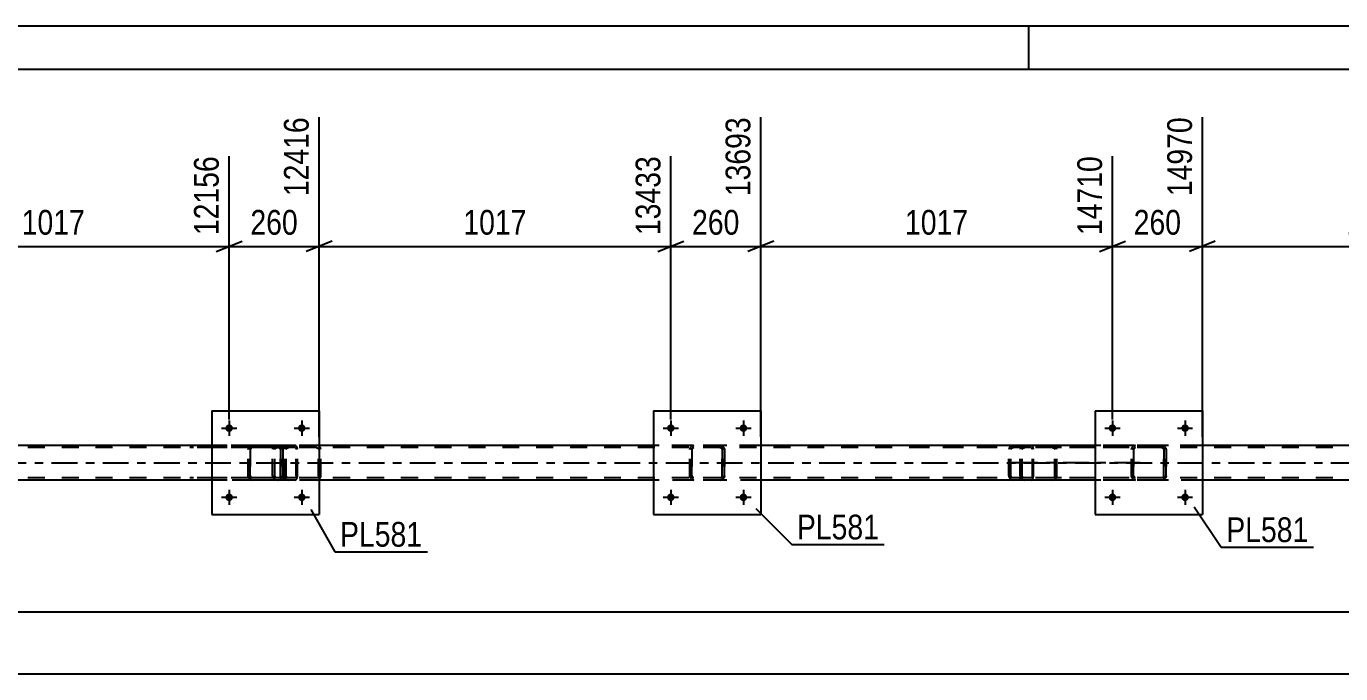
# Model space of a CAD drawing. Header units: millimetres. Extents: x 0 to 841, y 0 to 594.
# Drawn here: x 515 to 667.1, y 519.1 to 594 of the extents above; entities that cross this region are included whole.
import ezdxf

# ---------------------------------------------------------------- set-up
doc = ezdxf.new("R2010")
doc.units = ezdxf.units.MM
doc.linetypes.add('DXK_LINE_DOT2', pattern=[3.9198, 1.9599, -1.9599])
doc.linetypes.add('DXK_LINE_DOT3', pattern=[5.9187, 2.979, -0.9799, 0.9799, -0.9799])
doc.styles.add('Arial Narrow', font='ARIALN.TTF', dxfattribs={"height": 0.2})

# ---------------------------------------------------------------- blocks, each defined once
blk = doc.blocks.new('Unknown-103655156-1133')
at = {"color": 5, "linetype": 'Continuous'}
for p, q in [((841, 594), (0, 594)), ((631, 589), (631, 594)), ((836, 589), (5, 589))]:
    blk.add_line(p, q, dxfattribs=at)
blk = doc.blocks.new('Part-103655156-3041 - 2883')
at = {"color": 2, "linetype": 'Continuous'}
for p, q in [((638.67, 549.53), (638.67, 537.53)), ((638.67, 549.53), (651.07, 549.53)), ((651.07, 549.53), (651.07, 537.53)), ((638.67, 537.53), (651.07, 537.53))]:
    blk.add_line(p, q, dxfattribs=at)
blk = doc.blocks.new('Part-103655156-2928 - 2883')
at = {"color": 7, "linetype": 'DXK_LINE_DOT2'}
for p, q in [((544.9, 545.24), (544.86, 545.05)), ((544.86, 542.01), (544.86, 545.05)), ((545.12, 545.05), (545.14, 545.14)), ((545.12, 542.01), (545.12, 545.05)), ((545.14, 545.14), (545.19, 545.22)), ((545.37, 545.53), (545.18, 545.49)), ((545.19, 545.22), (545.27, 545.27)), ((545.27, 545.27), (545.37, 545.29)), ((560.36, 545.53), (545.37, 545.53)), ((560.36, 545.29), (545.37, 545.29)), ((548.8, 545.49), (548.61, 545.53)), ((548.61, 545.29), (548.7, 545.27)), ((548.7, 545.27), (548.79, 545.22)), ((548.79, 545.22), (548.84, 545.14)), ((548.84, 545.14), (548.86, 545.05)), ((548.86, 542.01), (548.86, 545.05)), ((549.08, 545.22), (549.08, 545.24)), ((549.12, 545.05), (549.08, 545.22)), ((549.12, 542.01), (549.12, 545.05)), ((544.86, 542.01), (544.9, 541.83)), ((545.14, 541.92), (545.12, 542.01)), ((545.19, 541.84), (545.14, 541.92)), ((545.18, 541.57), (545.37, 541.53)), ((545.27, 541.79), (545.19, 541.84)), ((545.37, 541.77), (545.27, 541.79)), ((560.36, 541.77), (545.37, 541.77)), ((560.36, 541.53), (545.37, 541.53)), ((548.7, 541.79), (548.61, 541.77)), ((548.61, 541.53), (548.8, 541.57)), ((548.79, 541.84), (548.7, 541.79)), ((548.84, 541.92), (548.79, 541.84)), ((548.86, 542.01), (548.84, 541.92)), ((549.08, 541.83), (549.12, 542.01))]:
    blk.add_line(p, q, dxfattribs=at)
for centre, start, end in [((545.35, 545.03), 110.7583, 155.68), ((548.63, 545.03), 24.3199, 69.2417), ((545.35, 542.03), 204.3199, 249.2417), ((548.63, 542.03), 290.7583, 335.68)]:
    blk.add_arc(centre, 0.496, start, end, dxfattribs=at)
blk = doc.blocks.new('Part-103655156-3048 - 2883')
at = {"color": 7, "linetype": 'DXK_LINE_DOT2'}
for p, q in [((591.79, 545.05), (591.83, 545.23)), ((591.83, 545.23), (591.79, 545.05)), ((591.79, 542.01), (591.79, 545.05)), ((591.79, 545.05), (591.79, 545.05)), ((591.79, 542.01), (591.79, 545.05)), ((592.03, 545.05), (592.05, 545.14)), ((592.05, 545.14), (592.03, 545.05)), ((592.03, 542.01), (592.03, 545.05)), ((592.03, 545.05), (592.03, 545.05)), ((592.03, 545.05), (592.03, 542.01)), ((592.05, 545.14), (592.1, 545.22)), ((592.1, 545.22), (592.05, 545.14)), ((592.09, 545.49), (592.27, 545.53)), ((592.27, 545.53), (592.09, 545.49)), ((592.1, 545.22), (592.18, 545.27)), ((592.18, 545.27), (592.1, 545.22)), ((592.27, 545.29), (592.18, 545.27)), ((595.31, 545.53), (592.27, 545.53)), ((595.31, 545.29), (592.27, 545.29)), ((595.31, 545.53), (595.5, 545.49)), ((595.5, 545.49), (595.31, 545.53)), ((595.31, 545.29), (595.41, 545.27)), ((595.41, 545.27), (595.48, 545.22)), ((595.48, 545.22), (595.41, 545.27)), ((595.48, 545.22), (595.54, 545.14)), ((595.54, 545.14), (595.48, 545.22)), ((595.54, 545.14), (595.55, 545.05)), ((595.55, 545.05), (595.54, 545.14)), ((595.55, 542.01), (595.55, 545.05)), ((595.55, 545.05), (595.55, 545.05)), ((595.55, 545.05), (595.55, 542.01)), ((595.76, 545.23), (595.79, 545.05)), ((595.79, 545.05), (595.76, 545.23)), ((595.79, 542.01), (595.79, 545.05)), ((595.79, 545.05), (595.79, 545.05)), ((595.79, 545.05), (595.79, 542.01)), ((591.79, 542.01), (591.79, 542.01)), ((591.83, 541.83), (591.79, 542.01)), ((591.79, 542.01), (591.83, 541.83)), ((592.03, 542.01), (592.03, 542.01)), ((592.05, 541.92), (592.03, 542.01)), ((592.03, 542.01), (592.05, 541.92)), ((592.1, 541.84), (592.05, 541.92)), ((592.05, 541.92), (592.1, 541.84)), ((592.27, 541.53), (592.09, 541.57)), ((592.09, 541.57), (592.27, 541.53)), ((592.18, 541.79), (592.1, 541.84)), ((592.1, 541.84), (592.18, 541.79)), ((592.27, 541.77), (592.18, 541.79)), ((595.31, 541.77), (592.27, 541.77)), ((595.31, 541.53), (592.27, 541.53)), ((595.41, 541.79), (595.31, 541.77)), ((595.5, 541.57), (595.31, 541.53)), ((595.31, 541.53), (595.5, 541.57)), ((595.48, 541.84), (595.41, 541.79)), ((595.41, 541.79), (595.48, 541.84)), ((595.54, 541.92), (595.48, 541.84)), ((595.48, 541.84), (595.54, 541.92)), ((595.55, 542.01), (595.54, 541.92)), ((595.54, 541.92), (595.55, 542.01)), ((595.55, 542.01), (595.55, 542.01)), ((595.79, 542.01), (595.76, 541.83)), ((595.76, 541.83), (595.79, 542.01)), ((595.79, 542.01), (595.79, 542.01))]:
    blk.add_line(p, q, dxfattribs=at)
at = {"color": 7, "linetype": 'DXK_LINE_DOT3'}
blk.add_line((593.79, 543.53), (593.79, 543.53), dxfattribs=at)
at = {"color": 7, "linetype": 'DXK_LINE_DOT2'}
for centre, start, end in [((592.27, 545.05), 112.5, 157.5), ((592.27, 545.05), 112.5, 157.5), ((595.31, 545.05), 22.5, 67.5), ((595.31, 545.05), 22.5, 67.5), ((592.27, 542.01), 202.5, 247.5), ((592.27, 542.01), 202.5, 247.5), ((595.31, 542.01), 292.5, 337.5), ((595.31, 542.01), 292.5, 337.5)]:
    blk.add_arc(centre, 0.48, start, end, dxfattribs=at)
blk = doc.blocks.new('Part-103655156-2920 - 2883')
at = {"color": 7, "linetype": 'DXK_LINE_DOT2'}
for p, q in [((752.38, 545.29), (109.59, 545.29)), ((752.38, 545.53), (127.87, 545.53)), ((548.91, 545.53), (536.51, 545.53)), ((599.99, 545.53), (587.59, 545.53)), ((651.07, 545.53), (638.67, 545.53)), ((752.38, 541.77), (109.59, 541.77)), ((748.56, 541.53), (127.87, 541.53)), ((548.91, 541.53), (536.51, 541.53)), ((599.99, 541.53), (587.59, 541.53)), ((651.07, 541.53), (638.67, 541.53))]:
    blk.add_line(p, q, dxfattribs=at)
at = {"color": 2, "linetype": 'Continuous'}
for p, q in [((536.51, 545.53), (497.83, 545.53)), ((587.59, 545.53), (548.91, 545.53)), ((638.67, 545.53), (599.99, 545.53)), ((689.75, 545.53), (651.07, 545.53)), ((536.51, 541.53), (497.83, 541.53)), ((587.59, 541.53), (548.91, 541.53)), ((638.67, 541.53), (599.99, 541.53)), ((689.75, 541.53), (651.07, 541.53))]:
    blk.add_line(p, q, dxfattribs=at)
at = {"color": 7, "linetype": 'DXK_LINE_DOT3'}
blk.add_line((109.59, 543.53), (752.38, 543.53), dxfattribs=at)
blk = doc.blocks.new('Part-103655156-2939 - 2883')
at = {"color": 7, "linetype": 'DXK_LINE_DOT2'}
for p, q in [((546.14, 545.53), (533.98, 545.53)), ((546.14, 545.29), (533.98, 545.29)), ((543.58, 545.24), (543.54, 545.05)), ((543.54, 542.01), (543.54, 545.05)), ((543.79, 545.05), (543.81, 545.14)), ((543.79, 542.01), (543.79, 545.05)), ((543.81, 545.14), (543.87, 545.22)), ((544.05, 545.53), (543.85, 545.49)), ((543.87, 545.22), (543.95, 545.27)), ((543.95, 545.27), (544.05, 545.29)), ((544.86, 545.29), (544.86, 545.53)), ((546.24, 545.49), (546.14, 545.53)), ((546.14, 545.29), (546.19, 545.27)), ((546.19, 545.27), (546.23, 545.22)), ((546.23, 545.22), (546.26, 545.14)), ((546.33, 545.39), (546.24, 545.49)), ((546.26, 545.14), (546.27, 545.05)), ((546.27, 542.01), (546.27, 545.05)), ((546.39, 545.24), (546.33, 545.39)), ((546.41, 545.05), (546.39, 545.24)), ((546.41, 542.01), (546.41, 545.05)), ((546.14, 541.77), (533.98, 541.77)), ((546.14, 541.53), (533.98, 541.53)), ((543.54, 542.01), (543.58, 541.83)), ((543.81, 541.92), (543.79, 542.01)), ((543.87, 541.84), (543.81, 541.92)), ((543.85, 541.57), (544.05, 541.53)), ((543.95, 541.79), (543.87, 541.84)), ((544.05, 541.77), (543.95, 541.79)), ((544.86, 541.53), (544.86, 541.77)), ((546.19, 541.79), (546.14, 541.77)), ((546.14, 541.53), (546.24, 541.57)), ((546.23, 541.84), (546.19, 541.79)), ((546.26, 541.92), (546.23, 541.84)), ((546.24, 541.57), (546.33, 541.67)), ((546.27, 542.01), (546.26, 541.92)), ((546.33, 541.67), (546.39, 541.83)), ((546.39, 541.83), (546.41, 542.01))]:
    blk.add_line(p, q, dxfattribs=at)
for centre, start, end in [((544.03, 545.04), 111.1941, 156.1506), ((544.03, 542.03), 203.8494, 248.8059)]:
    blk.add_arc(centre, 0.492, start, end, dxfattribs=at)
blk = doc.blocks.new('Part-103655156-2940 - 2883')
at = {"color": 7, "linetype": 'DXK_LINE_DOT2'}
for p, q in [((631.27, 545.53), (619.11, 545.53)), ((631.27, 545.29), (619.11, 545.29)), ((628.71, 545.22), (628.68, 545.05)), ((628.68, 542.01), (628.68, 545.05)), ((628.71, 545.24), (628.71, 545.22)), ((628.93, 545.05), (628.95, 545.14)), ((628.93, 542.01), (628.93, 545.05)), ((628.95, 545.14), (629, 545.22)), ((629.18, 545.53), (628.99, 545.49)), ((629, 545.22), (629.08, 545.27)), ((629.08, 545.27), (629.18, 545.29)), ((629.99, 545.29), (629.99, 545.53)), ((631.37, 545.49), (631.27, 545.53)), ((631.27, 545.29), (631.32, 545.27)), ((631.32, 545.27), (631.37, 545.22)), ((631.46, 545.39), (631.37, 545.49)), ((631.37, 545.22), (631.4, 545.14)), ((631.4, 545.14), (631.41, 545.05)), ((631.41, 542.01), (631.41, 545.05)), ((631.52, 545.24), (631.46, 545.39)), ((631.54, 545.05), (631.52, 545.24)), ((631.54, 542.01), (631.54, 545.05)), ((631.27, 541.77), (619.11, 541.77)), ((631.27, 541.53), (619.11, 541.53)), ((628.68, 542.01), (628.71, 541.83)), ((628.95, 541.92), (628.93, 542.01)), ((629, 541.84), (628.95, 541.92)), ((628.99, 541.57), (629.18, 541.53)), ((629.08, 541.79), (629, 541.84)), ((629.18, 541.77), (629.08, 541.79)), ((629.99, 541.53), (629.99, 541.77)), ((631.32, 541.79), (631.27, 541.77)), ((631.27, 541.53), (631.37, 541.57)), ((631.37, 541.84), (631.32, 541.79)), ((631.4, 541.92), (631.37, 541.84)), ((631.37, 541.57), (631.46, 541.67)), ((631.41, 542.01), (631.4, 541.92)), ((631.46, 541.67), (631.52, 541.83)), ((631.52, 541.83), (631.54, 542.01))]:
    blk.add_line(p, q, dxfattribs=at)
for centre, start, end in [((629.16, 545.04), 111.1941, 156.1506), ((629.16, 542.03), 203.8494, 248.8059)]:
    blk.add_arc(centre, 0.492, start, end, dxfattribs=at)
blk = doc.blocks.new('Part-103655156-2961 - 2883')
at = {"color": 7, "linetype": 'DXK_LINE_DOT2'}
for p, q in [((630.03, 545.22), (629.99, 545.05)), ((629.99, 542.01), (629.99, 545.05)), ((630.03, 545.24), (630.03, 545.22)), ((630.25, 545.05), (630.27, 545.14)), ((630.25, 542.01), (630.25, 545.05)), ((630.27, 545.14), (630.32, 545.22)), ((630.51, 545.53), (630.31, 545.49)), ((630.32, 545.22), (630.41, 545.27)), ((630.41, 545.27), (630.51, 545.29)), ((645.49, 545.53), (630.51, 545.53)), ((645.49, 545.29), (630.51, 545.29)), ((633.94, 545.49), (633.74, 545.53)), ((633.74, 545.29), (633.84, 545.27)), ((633.84, 545.27), (633.92, 545.22)), ((633.92, 545.22), (633.98, 545.14)), ((633.98, 545.14), (634, 545.05)), ((634, 542.01), (634, 545.05)), ((634.22, 545.22), (634.21, 545.24)), ((634.25, 545.05), (634.22, 545.22)), ((634.25, 542.01), (634.25, 545.05)), ((629.99, 542.01), (630.03, 541.83)), ((630.27, 541.92), (630.25, 542.01)), ((630.32, 541.84), (630.27, 541.92)), ((630.31, 541.57), (630.51, 541.53)), ((630.41, 541.79), (630.32, 541.84)), ((630.51, 541.77), (630.41, 541.79)), ((645.49, 541.77), (630.51, 541.77)), ((645.49, 541.53), (630.51, 541.53)), ((633.84, 541.79), (633.74, 541.77)), ((633.74, 541.53), (633.94, 541.57)), ((633.92, 541.84), (633.84, 541.79)), ((633.98, 541.92), (633.92, 541.84)), ((634, 542.01), (633.98, 541.92)), ((634.21, 541.83), (634.25, 542.01))]:
    blk.add_line(p, q, dxfattribs=at)
at = {"color": 7, "linetype": 'DXK_LINE_DOT3'}
blk.add_line((643.88, 543.53), (628.7, 543.53), dxfattribs=at)
at = {"color": 7, "linetype": 'DXK_LINE_DOT2'}
for centre, start, end in [((630.49, 545.03), 110.7583, 155.68), ((633.76, 545.03), 24.3199, 69.2417), ((630.49, 542.03), 204.3199, 249.2417), ((633.76, 542.03), 290.7583, 335.68)]:
    blk.add_arc(centre, 0.496, start, end, dxfattribs=at)
blk = doc.blocks.new('Part-103655156-3016 - 2883')
at = {"color": 2, "linetype": 'Continuous'}
for p, q in [((536.51, 549.53), (536.51, 537.53)), ((536.51, 549.53), (548.91, 549.53)), ((548.91, 549.53), (548.91, 537.53)), ((536.51, 537.53), (548.91, 537.53))]:
    blk.add_line(p, q, dxfattribs=at)
blk = doc.blocks.new('Part-103655156-3017 - 2883')
at = {"color": 7, "linetype": 'DXK_LINE_DOT2'}
for p, q in [((540.71, 545.05), (540.75, 545.23)), ((540.75, 545.23), (540.71, 545.05)), ((540.71, 542.01), (540.71, 545.05)), ((540.71, 545.05), (540.71, 545.05)), ((540.71, 542.01), (540.71, 545.05)), ((540.95, 545.05), (540.97, 545.14)), ((540.97, 545.14), (540.95, 545.05)), ((540.95, 542.01), (540.95, 545.05)), ((540.95, 545.05), (540.95, 545.05)), ((540.95, 545.05), (540.95, 542.01)), ((540.97, 545.14), (541.02, 545.22)), ((541.02, 545.22), (540.97, 545.14)), ((541.01, 545.49), (541.19, 545.53)), ((541.19, 545.53), (541.01, 545.49)), ((541.02, 545.22), (541.1, 545.27)), ((541.1, 545.27), (541.02, 545.22)), ((541.19, 545.29), (541.1, 545.27)), ((544.23, 545.53), (541.19, 545.53)), ((544.23, 545.29), (541.19, 545.29)), ((544.23, 545.53), (544.42, 545.49)), ((544.42, 545.49), (544.23, 545.53)), ((544.23, 545.29), (544.32, 545.27)), ((544.32, 545.27), (544.4, 545.22)), ((544.4, 545.22), (544.32, 545.27)), ((544.4, 545.22), (544.45, 545.14)), ((544.45, 545.14), (544.4, 545.22)), ((544.45, 545.14), (544.47, 545.05)), ((544.47, 545.05), (544.45, 545.14)), ((544.47, 542.01), (544.47, 545.05)), ((544.47, 545.05), (544.47, 545.05)), ((544.47, 545.05), (544.47, 542.01)), ((544.68, 545.23), (544.71, 545.05)), ((544.71, 545.05), (544.68, 545.23)), ((544.71, 542.01), (544.71, 545.05)), ((544.71, 545.05), (544.71, 545.05)), ((544.71, 545.05), (544.71, 542.01)), ((540.71, 542.01), (540.71, 542.01)), ((540.75, 541.83), (540.71, 542.01)), ((540.71, 542.01), (540.75, 541.83)), ((540.95, 542.01), (540.95, 542.01)), ((540.97, 541.92), (540.95, 542.01)), ((540.95, 542.01), (540.97, 541.92)), ((541.02, 541.84), (540.97, 541.92)), ((540.97, 541.92), (541.02, 541.84)), ((541.19, 541.53), (541.01, 541.57)), ((541.01, 541.57), (541.19, 541.53)), ((541.1, 541.79), (541.02, 541.84)), ((541.02, 541.84), (541.1, 541.79)), ((541.19, 541.77), (541.1, 541.79)), ((544.23, 541.77), (541.19, 541.77)), ((544.23, 541.53), (541.19, 541.53)), ((544.32, 541.79), (544.23, 541.77)), ((544.42, 541.57), (544.23, 541.53)), ((544.23, 541.53), (544.42, 541.57)), ((544.4, 541.84), (544.32, 541.79)), ((544.32, 541.79), (544.4, 541.84)), ((544.45, 541.92), (544.4, 541.84)), ((544.4, 541.84), (544.45, 541.92)), ((544.47, 542.01), (544.45, 541.92)), ((544.45, 541.92), (544.47, 542.01)), ((544.47, 542.01), (544.47, 542.01)), ((544.71, 542.01), (544.68, 541.83)), ((544.68, 541.83), (544.71, 542.01)), ((544.71, 542.01), (544.71, 542.01))]:
    blk.add_line(p, q, dxfattribs=at)
at = {"color": 7, "linetype": 'DXK_LINE_DOT3'}
blk.add_line((542.71, 543.53), (542.71, 543.53), dxfattribs=at)
at = {"color": 7, "linetype": 'DXK_LINE_DOT2'}
for centre, start, end in [((541.19, 545.05), 112.5, 157.5), ((541.19, 545.05), 112.5, 157.5), ((544.23, 545.05), 22.5, 67.5), ((544.23, 545.05), 22.5, 67.5), ((541.19, 542.01), 202.5, 247.5), ((541.19, 542.01), 202.5, 247.5), ((544.23, 542.01), 292.5, 337.5), ((544.23, 542.01), 292.5, 337.5)]:
    blk.add_arc(centre, 0.48, start, end, dxfattribs=at)
blk = doc.blocks.new('Part-103655156-3042 - 2883')
at = {"color": 7, "linetype": 'DXK_LINE_DOT2'}
for p, q in [((642.87, 545.05), (642.91, 545.23)), ((642.91, 545.23), (642.87, 545.05)), ((642.87, 542.01), (642.87, 545.05)), ((642.87, 545.05), (642.87, 545.05)), ((642.87, 542.01), (642.87, 545.05)), ((643.11, 545.05), (643.13, 545.14)), ((643.13, 545.14), (643.11, 545.05)), ((643.11, 542.01), (643.11, 545.05)), ((643.11, 545.05), (643.11, 545.05)), ((643.11, 545.05), (643.11, 542.01)), ((643.13, 545.14), (643.18, 545.22)), ((643.18, 545.22), (643.13, 545.14)), ((643.17, 545.49), (643.35, 545.53)), ((643.35, 545.53), (643.17, 545.49)), ((643.18, 545.22), (643.26, 545.27)), ((643.26, 545.27), (643.18, 545.22)), ((643.35, 545.29), (643.26, 545.27)), ((646.39, 545.53), (643.35, 545.53)), ((646.39, 545.29), (643.35, 545.29)), ((646.39, 545.53), (646.58, 545.49)), ((646.58, 545.49), (646.39, 545.53)), ((646.39, 545.29), (646.49, 545.27)), ((646.49, 545.27), (646.56, 545.22)), ((646.56, 545.22), (646.49, 545.27)), ((646.56, 545.22), (646.62, 545.14)), ((646.62, 545.14), (646.56, 545.22)), ((646.62, 545.14), (646.63, 545.05)), ((646.63, 545.05), (646.62, 545.14)), ((646.63, 542.01), (646.63, 545.05)), ((646.63, 545.05), (646.63, 545.05)), ((646.63, 545.05), (646.63, 542.01)), ((646.84, 545.23), (646.87, 545.05)), ((646.87, 545.05), (646.84, 545.23)), ((646.87, 542.01), (646.87, 545.05)), ((646.87, 545.05), (646.87, 545.05)), ((646.87, 545.05), (646.87, 542.01)), ((642.87, 542.01), (642.87, 542.01)), ((642.91, 541.83), (642.87, 542.01)), ((642.87, 542.01), (642.91, 541.83)), ((643.11, 542.01), (643.11, 542.01)), ((643.13, 541.92), (643.11, 542.01)), ((643.11, 542.01), (643.13, 541.92)), ((643.18, 541.84), (643.13, 541.92)), ((643.13, 541.92), (643.18, 541.84)), ((643.35, 541.53), (643.17, 541.57)), ((643.17, 541.57), (643.35, 541.53)), ((643.26, 541.79), (643.18, 541.84)), ((643.18, 541.84), (643.26, 541.79)), ((643.35, 541.77), (643.26, 541.79)), ((646.39, 541.77), (643.35, 541.77)), ((646.39, 541.53), (643.35, 541.53)), ((646.49, 541.79), (646.39, 541.77)), ((646.58, 541.57), (646.39, 541.53)), ((646.39, 541.53), (646.58, 541.57)), ((646.56, 541.84), (646.49, 541.79)), ((646.49, 541.79), (646.56, 541.84)), ((646.62, 541.92), (646.56, 541.84)), ((646.56, 541.84), (646.62, 541.92)), ((646.63, 542.01), (646.62, 541.92)), ((646.62, 541.92), (646.63, 542.01)), ((646.63, 542.01), (646.63, 542.01)), ((646.87, 542.01), (646.84, 541.83)), ((646.84, 541.83), (646.87, 542.01)), ((646.87, 542.01), (646.87, 542.01))]:
    blk.add_line(p, q, dxfattribs=at)
at = {"color": 7, "linetype": 'DXK_LINE_DOT3'}
blk.add_line((644.87, 543.53), (644.87, 543.53), dxfattribs=at)
at = {"color": 7, "linetype": 'DXK_LINE_DOT2'}
for centre, start, end in [((643.35, 545.05), 112.5, 157.5), ((643.35, 545.05), 112.5, 157.5), ((646.39, 545.05), 22.5, 67.5), ((646.39, 545.05), 22.5, 67.5), ((643.35, 542.01), 202.5, 247.5), ((643.35, 542.01), 202.5, 247.5), ((646.39, 542.01), 292.5, 337.5), ((646.39, 542.01), 292.5, 337.5)]:
    blk.add_arc(centre, 0.48, start, end, dxfattribs=at)
blk = doc.blocks.new('Part-103655156-3047 - 2883')
at = {"color": 2, "linetype": 'Continuous'}
for p, q in [((587.59, 549.53), (587.59, 537.53)), ((587.59, 549.53), (599.99, 549.53)), ((599.99, 549.53), (599.99, 537.53)), ((587.59, 537.53), (599.99, 537.53))]:
    blk.add_line(p, q, dxfattribs=at)
blk = doc.blocks.new('Bolt-103655156-3085 - 2883')
at = {"linetype": 'Continuous'}
for points in [[(641.11, 547.53, -1), (640.23, 547.53, -1)], [(649.51, 547.53, -1), (648.63, 547.53, -1)]]:
    blk.add_hatch(color=1, dxfattribs=at).paths.add_polyline_path(points)
at = {"color": 1, "linetype": 'Continuous'}
for p, q in [((639.79, 547.53), (641.55, 547.53)), ((640.67, 548.41), (640.67, 546.65)), ((648.19, 547.53), (649.95, 547.53)), ((649.07, 548.41), (649.07, 546.65))]:
    blk.add_line(p, q, dxfattribs=at)
blk = doc.blocks.new('Bolt-103655156-3086 - 2883')
at = {"linetype": 'Continuous'}
for points in [[(641.11, 539.53, -1), (640.23, 539.53, -1)], [(649.51, 539.53, -1), (648.63, 539.53, -1)]]:
    blk.add_hatch(color=1, dxfattribs=at).paths.add_polyline_path(points)
at = {"color": 1, "linetype": 'Continuous'}
for p, q in [((640.67, 540.41), (640.67, 538.65)), ((649.07, 540.41), (649.07, 538.65)), ((639.79, 539.53), (641.55, 539.53)), ((648.19, 539.53), (649.95, 539.53))]:
    blk.add_line(p, q, dxfattribs=at)
blk = doc.blocks.new('Bolt-103655156-3087 - 2883')
at = {"linetype": 'Continuous'}
for points in [[(590.03, 547.53, -1), (589.15, 547.53, -1)], [(598.43, 547.53, -1), (597.55, 547.53, -1)]]:
    blk.add_hatch(color=1, dxfattribs=at).paths.add_polyline_path(points)
at = {"color": 1, "linetype": 'Continuous'}
for p, q in [((588.71, 547.53), (590.47, 547.53)), ((589.59, 548.41), (589.59, 546.65)), ((597.11, 547.53), (598.87, 547.53)), ((597.99, 548.41), (597.99, 546.65))]:
    blk.add_line(p, q, dxfattribs=at)
blk = doc.blocks.new('Bolt-103655156-3088 - 2883')
at = {"linetype": 'Continuous'}
for points in [[(590.03, 539.53, -1), (589.15, 539.53, -1)], [(598.43, 539.53, -1), (597.55, 539.53, -1)]]:
    blk.add_hatch(color=1, dxfattribs=at).paths.add_polyline_path(points)
at = {"color": 1, "linetype": 'Continuous'}
for p, q in [((589.59, 540.41), (589.59, 538.65)), ((597.99, 540.41), (597.99, 538.65)), ((588.71, 539.53), (590.47, 539.53)), ((597.11, 539.53), (598.87, 539.53))]:
    blk.add_line(p, q, dxfattribs=at)
blk = doc.blocks.new('Bolt-103655156-3089 - 2883')
at = {"linetype": 'Continuous'}
for points in [[(538.95, 547.53, -1), (538.07, 547.53, -1)], [(547.35, 547.53, -1), (546.47, 547.53, -1)]]:
    blk.add_hatch(color=1, dxfattribs=at).paths.add_polyline_path(points)
at = {"color": 1, "linetype": 'Continuous'}
for p, q in [((537.63, 547.53), (539.39, 547.53)), ((538.51, 548.41), (538.51, 546.65)), ((546.03, 547.53), (547.79, 547.53)), ((546.91, 548.41), (546.91, 546.65))]:
    blk.add_line(p, q, dxfattribs=at)
blk = doc.blocks.new('Bolt-103655156-3090 - 2883')
at = {"linetype": 'Continuous'}
for points in [[(538.95, 539.53, -1), (538.07, 539.53, -1)], [(547.35, 539.53, -1), (546.47, 539.53, -1)]]:
    blk.add_hatch(color=1, dxfattribs=at).paths.add_polyline_path(points)
at = {"color": 1, "linetype": 'Continuous'}
for p, q in [((538.51, 540.41), (538.51, 538.65)), ((546.91, 540.41), (546.91, 538.65)), ((537.63, 539.53), (539.39, 539.53)), ((546.03, 539.53), (547.79, 539.53))]:
    blk.add_line(p, q, dxfattribs=at)
blk = doc.blocks.new('StraightDimension-103655156-3150 - 2883')
at = {"color": 7, "linetype": 'Continuous'}
for p, q in [((651.07, 546.53), (651.07, 583.5)), ((691.75, 548.53), (691.75, 579)), ((652.57, 569.15), (649.57, 567.95)), ((690.25, 567.95), (693.25, 569.15)), ((651.07, 568.55), (691.75, 568.55))]:
    blk.add_line(p, q, dxfattribs=at)
at = {"color": 0, "linetype": 'Continuous'}
blk.add_wipeout([(691.15, 579.6), (686.95, 579.6), (686.95, 569.25), (691.15, 569.25)], dxfattribs=at)
at = {"color": 0}
blk.add_wipeout([(675.67, 569.3), (675.67, 573.5), (667.16, 573.5), (667.16, 569.3)], dxfattribs=at)
at = {"color": 3, "linetype": 'Continuous', "style": 'Arial Narrow'}
blk.add_text('15987', height=2.863, rotation=90.0002, dxfattribs=at).set_placement((690.55, 569.85))
at = {"color": 3, "style": 'Arial Narrow'}
blk.add_text('1017', height=2.863, dxfattribs=at).set_placement((667.76, 569.9))
blk = doc.blocks.new('StraightDimension-103655156-3168 - 2883')
at = {"color": 7, "linetype": 'Continuous'}
for p, q in [((651.07, 546.53), (651.07, 583.5)), ((640.67, 548.53), (640.67, 579)), ((639.17, 567.95), (642.17, 569.15)), ((652.57, 569.15), (649.57, 567.95)), ((640.67, 568.55), (651.07, 568.55))]:
    blk.add_line(p, q, dxfattribs=at)
at = {"color": 0}
blk.add_wipeout([(649.22, 569.3), (649.22, 573.5), (642.53, 573.5), (642.53, 569.3)], dxfattribs=at)
at = {"color": 3, "style": 'Arial Narrow'}
blk.add_text('260', height=2.863, dxfattribs=at).set_placement((643.13, 569.9))
at = {"color": 0, "linetype": 'Continuous'}
blk.add_wipeout([(650.47, 584.1), (646.27, 584.1), (646.27, 573.75), (650.47, 573.75)], dxfattribs=at)
at = {"color": 3, "linetype": 'Continuous', "style": 'Arial Narrow'}
blk.add_text('14970', height=2.863, rotation=90.0002, dxfattribs=at).set_placement((649.87, 574.35))
blk = doc.blocks.new('StraightDimension-103655156-3186 - 2883')
at = {"color": 7, "linetype": 'Continuous'}
for p, q in [((599.99, 546.53), (599.99, 583.5)), ((640.67, 548.53), (640.67, 579)), ((601.49, 569.15), (598.49, 567.95)), ((639.17, 567.95), (642.17, 569.15)), ((599.99, 568.55), (640.67, 568.55))]:
    blk.add_line(p, q, dxfattribs=at)
at = {"color": 0, "linetype": 'Continuous'}
blk.add_wipeout([(640.07, 579.6), (635.87, 579.6), (635.87, 569.25), (640.07, 569.25)], dxfattribs=at)
at = {"color": 0}
blk.add_wipeout([(624.59, 569.3), (624.59, 573.5), (616.08, 573.5), (616.08, 569.3)], dxfattribs=at)
at = {"color": 3, "linetype": 'Continuous', "style": 'Arial Narrow'}
blk.add_text('14710', height=2.863, rotation=90.0002, dxfattribs=at).set_placement((639.47, 569.85))
at = {"color": 3, "style": 'Arial Narrow'}
blk.add_text('1017', height=2.863, dxfattribs=at).set_placement((616.68, 569.9))
blk = doc.blocks.new('StraightDimension-103655156-3204 - 2883')
at = {"color": 7, "linetype": 'Continuous'}
for p, q in [((599.99, 546.53), (599.99, 583.5)), ((589.59, 548.53), (589.59, 579)), ((588.09, 567.95), (591.09, 569.15)), ((601.49, 569.15), (598.49, 567.95)), ((589.59, 568.55), (599.99, 568.55))]:
    blk.add_line(p, q, dxfattribs=at)
at = {"color": 0}
blk.add_wipeout([(598.14, 569.3), (598.14, 573.5), (591.45, 573.5), (591.45, 569.3)], dxfattribs=at)
at = {"color": 3, "style": 'Arial Narrow'}
blk.add_text('260', height=2.863, dxfattribs=at).set_placement((592.05, 569.9))
at = {"color": 0, "linetype": 'Continuous'}
blk.add_wipeout([(599.39, 584.1), (595.19, 584.1), (595.19, 573.75), (599.39, 573.75)], dxfattribs=at)
at = {"color": 3, "linetype": 'Continuous', "style": 'Arial Narrow'}
blk.add_text('13693', height=2.863, rotation=90.0002, dxfattribs=at).set_placement((598.79, 574.35))
blk = doc.blocks.new('StraightDimension-103655156-3222 - 2883')
at = {"color": 7, "linetype": 'Continuous'}
for p, q in [((548.91, 546.53), (548.91, 583.5)), ((589.59, 548.53), (589.59, 579)), ((550.41, 569.15), (547.41, 567.95)), ((588.09, 567.95), (591.09, 569.15)), ((548.91, 568.55), (589.59, 568.55))]:
    blk.add_line(p, q, dxfattribs=at)
at = {"color": 0, "linetype": 'Continuous'}
blk.add_wipeout([(588.99, 579.6), (584.79, 579.6), (584.79, 569.25), (588.99, 569.25)], dxfattribs=at)
at = {"color": 0}
blk.add_wipeout([(573.51, 569.3), (573.51, 573.5), (565, 573.5), (565, 569.3)], dxfattribs=at)
at = {"color": 3, "linetype": 'Continuous', "style": 'Arial Narrow'}
blk.add_text('13433', height=2.863, rotation=90.0002, dxfattribs=at).set_placement((588.39, 569.85))
at = {"color": 3, "style": 'Arial Narrow'}
blk.add_text('1017', height=2.863, dxfattribs=at).set_placement((565.6, 569.9))
blk = doc.blocks.new('StraightDimension-103655156-3240 - 2883')
at = {"color": 7, "linetype": 'Continuous'}
for p, q in [((548.91, 546.53), (548.91, 583.5)), ((538.51, 548.53), (538.51, 579)), ((537.01, 567.95), (540.01, 569.15)), ((550.41, 569.15), (547.41, 567.95)), ((538.51, 568.55), (548.91, 568.55))]:
    blk.add_line(p, q, dxfattribs=at)
at = {"color": 0}
blk.add_wipeout([(547.06, 569.3), (547.06, 573.5), (540.37, 573.5), (540.37, 569.3)], dxfattribs=at)
at = {"color": 3, "style": 'Arial Narrow'}
blk.add_text('260', height=2.863, dxfattribs=at).set_placement((540.97, 569.9))
at = {"color": 0, "linetype": 'Continuous'}
blk.add_wipeout([(548.31, 584.1), (544.11, 584.1), (544.11, 573.75), (548.31, 573.75)], dxfattribs=at)
at = {"color": 3, "linetype": 'Continuous', "style": 'Arial Narrow'}
blk.add_text('12416', height=2.863, rotation=90.0002, dxfattribs=at).set_placement((547.71, 574.35))
blk = doc.blocks.new('StraightDimension-103655156-3258 - 2883')
at = {"color": 7, "linetype": 'Continuous'}
for p, q in [((497.83, 546.53), (497.83, 583.5)), ((538.51, 548.53), (538.51, 579)), ((499.33, 569.15), (496.33, 567.95)), ((537.01, 567.95), (540.01, 569.15)), ((497.83, 568.55), (538.51, 568.55))]:
    blk.add_line(p, q, dxfattribs=at)
at = {"color": 0, "linetype": 'Continuous'}
blk.add_wipeout([(537.91, 579.6), (533.71, 579.6), (533.71, 569.25), (537.91, 569.25)], dxfattribs=at)
at = {"color": 0}
blk.add_wipeout([(522.43, 569.3), (522.43, 573.5), (513.92, 573.5), (513.92, 569.3)], dxfattribs=at)
at = {"color": 3, "linetype": 'Continuous', "style": 'Arial Narrow'}
blk.add_text('12156', height=2.863, rotation=90.0002, dxfattribs=at).set_placement((537.31, 569.85))
at = {"color": 3, "style": 'Arial Narrow'}
blk.add_text('1017', height=2.863, dxfattribs=at).set_placement((514.52, 569.9))
blk = doc.blocks.new('StraightDimension-103655156-3615 - 2883')
at = {"color": 7, "linetype": 'Continuous'}
blk.add_line((67.67, 526.28), (752.38, 526.28), dxfattribs=at)
blk = doc.blocks.new('StraightDimension-103655156-3636 - 2883')
at = {"color": 7, "linetype": 'Continuous'}
blk.add_line((67.03, 519.13), (753.02, 519.13), dxfattribs=at)
blk = doc.blocks.new('Mark-103655156-3043 - 2883')
at = {"color": 0}
blk.add_wipeout([(613.68, 534.66), (613.68, 537.66), (604.18, 537.66), (604.18, 534.66)], dxfattribs=at)
blk.add_wipeout([(613.68, 534.66), (613.68, 537.66), (604.18, 537.66), (604.18, 534.66)], dxfattribs=at)
at = {"color": 30, "linetype": 'Continuous'}
for p, q in [((599.44, 538.22), (603.58, 534.06)), ((603.58, 534.06), (614.28, 534.06))]:
    blk.add_line(p, q, dxfattribs=at)
at = {"color": 3, "style": 'Arial Narrow'}
blk.add_text('PL581', height=2.863, dxfattribs=at).set_placement((604.18, 534.66))
blk = doc.blocks.new('Mark-103655156-3012 - 2883')
at = {"color": 0}
blk.add_wipeout([(560.85, 533.82), (560.85, 536.82), (551.34, 536.82), (551.34, 533.82)], dxfattribs=at)
blk.add_wipeout([(560.85, 533.82), (560.85, 536.82), (551.34, 536.82), (551.34, 533.82)], dxfattribs=at)
at = {"color": 30, "linetype": 'Continuous'}
for p, q in [((547.97, 538.14), (550.74, 533.22)), ((550.74, 533.22), (561.45, 533.22))]:
    blk.add_line(p, q, dxfattribs=at)
at = {"color": 3, "style": 'Arial Narrow'}
blk.add_text('PL581', height=2.863, dxfattribs=at).set_placement((551.34, 533.82))
blk = doc.blocks.new('Mark-103655156-3037 - 2883')
at = {"color": 0}
blk.add_wipeout([(663.34, 534.35), (663.34, 537.35), (653.84, 537.35), (653.84, 534.35)], dxfattribs=at)
blk.add_wipeout([(663.34, 534.35), (663.34, 537.35), (653.84, 537.35), (653.84, 534.35)], dxfattribs=at)
at = {"color": 30, "linetype": 'Continuous'}
for p, q in [((650.11, 538.43), (653.24, 533.75)), ((653.24, 533.75), (663.94, 533.75))]:
    blk.add_line(p, q, dxfattribs=at)
at = {"color": 3, "style": 'Arial Narrow'}
blk.add_text('PL581', height=2.863, dxfattribs=at).set_placement((653.84, 534.35))

msp = doc.modelspace()

# ---------------------------------------------------------------- block references
for name in ['Unknown-103655156-1133', 'Part-103655156-3016 - 2883', 'Part-103655156-3047 - 2883', 'Part-103655156-3041 - 2883', 'Part-103655156-2920 - 2883', 'Bolt-103655156-3089 - 2883', 'Bolt-103655156-3087 - 2883', 'Bolt-103655156-3085 - 2883', 'Part-103655156-2939 - 2883', 'Part-103655156-3017 - 2883', 'Part-103655156-2928 - 2883', 'Part-103655156-3048 - 2883', 'Part-103655156-2940 - 2883', 'Part-103655156-2961 - 2883', 'Part-103655156-3042 - 2883', 'Bolt-103655156-3090 - 2883', 'Bolt-103655156-3088 - 2883', 'Bolt-103655156-3086 - 2883']:
    msp.add_blockref(name, (0, 0))

# ---------------------------------------------------------------- next in the draw order: block references
for name in ['StraightDimension-103655156-3150 - 2883', 'StraightDimension-103655156-3615 - 2883']:
    msp.add_blockref(name, (0, 0))

# ---------------------------------------------------------------- next in the draw order: block references
for name in ['StraightDimension-103655156-3168 - 2883', 'StraightDimension-103655156-3636 - 2883']:
    msp.add_blockref(name, (0, 0))

# ---------------------------------------------------------------- next in the draw order: block references
for name in ['StraightDimension-103655156-3186 - 2883', 'Mark-103655156-3043 - 2883', 'Mark-103655156-3037 - 2883', 'Mark-103655156-3012 - 2883']:
    msp.add_blockref(name, (0, 0))

# ---------------------------------------------------------------- next in the draw order: block references
msp.add_blockref('StraightDimension-103655156-3204 - 2883', (0, 0))

# ---------------------------------------------------------------- next in the draw order: block references
msp.add_blockref('StraightDimension-103655156-3222 - 2883', (0, 0))

# ---------------------------------------------------------------- next in the draw order: block references
msp.add_blockref('StraightDimension-103655156-3240 - 2883', (0, 0))

# ---------------------------------------------------------------- next in the draw order: block references
msp.add_blockref('StraightDimension-103655156-3258 - 2883', (0, 0))

doc.saveas('drawing.dxf')
